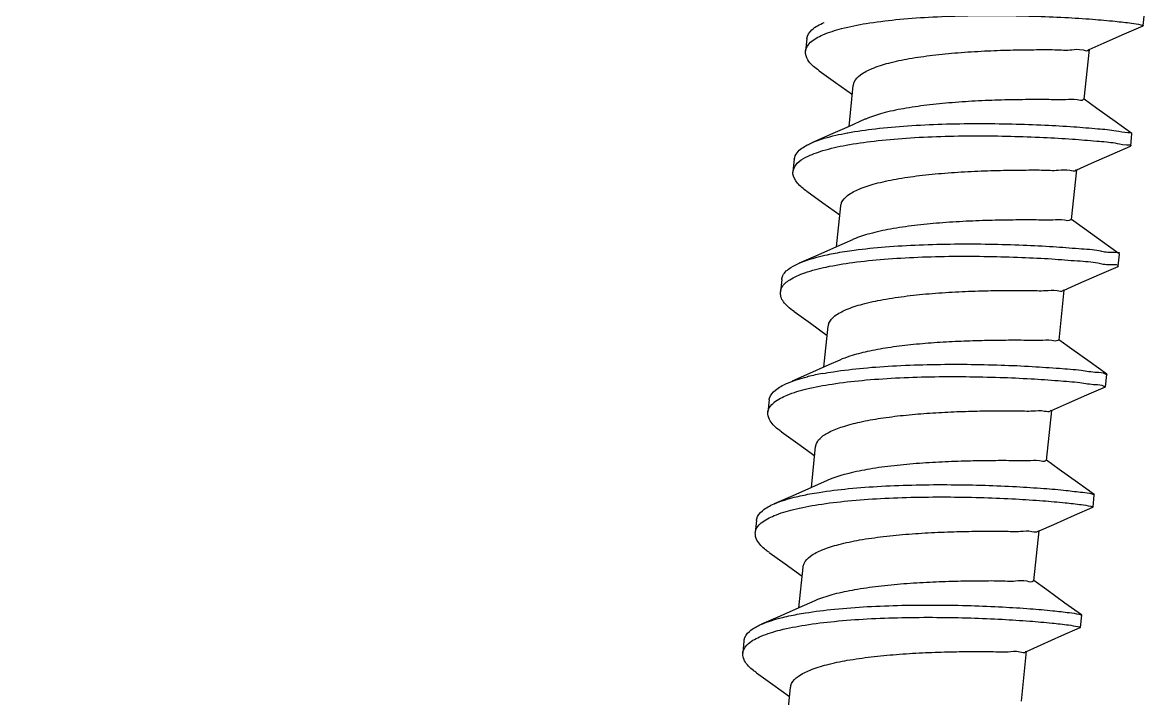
# Model space of a CAD drawing. Header units: millimetres. Extents: x -2947 to 97, y -3022 to 322.
# Drawn here: x -1537.6 to -1527.5, y -2117.62 to -2111.53 of the extents above; entities that cross this region are included whole.
import ezdxf

# ---------------------------------------------------------------- set-up
doc = ezdxf.new("R2010")
doc.units = ezdxf.units.MM
doc.layers.get('0').update_dxf_attribs({"linetype": 'CONTINUOUS'})

msp = doc.modelspace()

# ---------------------------------------------------------------- linework, layer by layer
at = {"color": 7}
for p, q in [((-1527.508549674008, -2111.556972634766), (-1527.496984466807, -2111.446147556166)), ((-1527.861064562807, -2111.712604771165), (-1527.676254559608, -2111.631037598866)), ((-1527.676254559608, -2111.631037598866), (-1527.509819043207, -2111.558143563066)), ((-1527.508549674008, -2111.556972634766), (-1527.509819043207, -2111.558143563066)), ((-1530.537322590807, -2111.676583392265), (-1530.548887798007, -2111.787408470866)), ((-1527.994832984507, -2111.772227601065), (-1527.861064562807, -2111.712604771165)), ((-1528.040279821207, -2112.220399177466), (-1527.993367459707, -2111.770855468466)), ((-1530.425111133907, -2111.964779881566), (-1530.278927221607, -2112.069309947666)), ((-1530.278927221607, -2112.069309947666), (-1530.127197812607, -2112.178455864066)), ((-1530.157062848307, -2112.464641391366), (-1530.118674469707, -2112.096779840066)), ((-1527.925527868508, -2112.302779146666), (-1528.041430600707, -2112.218753941665)), ((-1527.761519214407, -2112.420774849066), (-1527.925527868508, -2112.302779146666)), ((-1530.157062848307, -2112.464641391366), (-1530.325103565507, -2112.538817066265)), ((-1530.013650505907, -2112.400777429766), (-1530.157062848307, -2112.464641391366)), ((-1527.611066660907, -2112.528362839866), (-1527.761519214407, -2112.420774849066)), ((-1530.325103565507, -2112.538817066265), (-1530.492673351507, -2112.612211405666)), ((-1530.172695388108, -2112.522833910666), (-1530.169171836207, -2112.522183133566)), ((-1527.621631700207, -2112.640595625166), (-1527.610066493007, -2112.529770546666)), ((-1527.611066660907, -2112.528362839866), (-1527.610066493007, -2112.529770546666)), ((-1527.789336585807, -2112.714660589266), (-1527.622901069308, -2112.641766553566)), ((-1527.621631700207, -2112.640595625166), (-1527.622901069308, -2112.641766553566)), ((-1530.650404616907, -2112.760206382666), (-1530.661969824107, -2112.871031461265)), ((-1527.974146589007, -2112.796227761666), (-1527.789336585807, -2112.714660589266)), ((-1528.153361847407, -2113.304022167866), (-1528.106449485907, -2112.854478458966)), ((-1528.107915010708, -2112.855850591566), (-1527.974146589007, -2112.796227761666)), ((-1530.538193160007, -2113.048402872066), (-1530.392009247707, -2113.152932938166)), ((-1530.392009247707, -2113.152932938166), (-1530.240279838707, -2113.262078854465)), ((-1530.270144874407, -2113.548264381766), (-1530.231756495908, -2113.180402830466)), ((-1528.038609894707, -2113.386402137065), (-1528.154512626907, -2113.302376932066)), ((-1527.874601240507, -2113.504397839466), (-1528.038609894707, -2113.386402137065)), ((-1530.270144874407, -2113.548264381766), (-1530.438185591607, -2113.622440056666)), ((-1530.126732532008, -2113.484400420166), (-1530.270144874407, -2113.548264381766)), ((-1527.724148687008, -2113.611985830365), (-1527.874601240507, -2113.504397839466)), ((-1530.438185591607, -2113.622440056666), (-1530.605755377607, -2113.695834396066)), ((-1527.734713726308, -2113.724218615665), (-1527.723148519107, -2113.613393537065)), ((-1527.724148687008, -2113.611985830365), (-1527.723148519107, -2113.613393537065)), ((-1527.902418611907, -2113.798283579766), (-1527.735983095507, -2113.725389543966)), ((-1527.734713726308, -2113.724218615665), (-1527.735983095507, -2113.725389543966)), ((-1530.763486643107, -2113.843829373166), (-1530.775051850307, -2113.954654451666)), ((-1528.087228615108, -2113.879850752066), (-1527.902418611907, -2113.798283579766)), ((-1528.266443873607, -2114.387645158366), (-1528.219531512107, -2113.938101449366)), ((-1528.220997036807, -2113.939473581966), (-1528.087228615108, -2113.879850752066)), ((-1530.651275186207, -2114.132025862466), (-1530.505091273907, -2114.236555928565)), ((-1530.505091273907, -2114.236555928565), (-1530.353361864907, -2114.345701844966)), ((-1530.383223430007, -2114.631854114966), (-1530.344838522007, -2114.264025820866)), ((-1528.151691920807, -2114.470025127565), (-1528.267594653007, -2114.385999922566)), ((-1527.987683266708, -2114.588020829966), (-1528.151691920807, -2114.470025127565)), ((-1530.239829839407, -2114.568030257265), (-1530.338925788007, -2114.612251095866)), ((-1530.338925788007, -2114.612251095866), (-1530.541117640907, -2114.701601936265)), ((-1527.837230713207, -2114.695608820766), (-1527.987683266708, -2114.588020829966)), ((-1530.718818484808, -2114.779449124066), (-1530.702645974008, -2114.772612450765)), ((-1530.541139117408, -2114.701611377765), (-1530.668282892807, -2114.757361515965)), ((-1527.847795752507, -2114.807841606066), (-1527.836230545307, -2114.697016527566)), ((-1527.837230713207, -2114.695608820766), (-1527.836230545307, -2114.697016527566)), ((-1528.200310641307, -2114.963473742566), (-1528.015500638108, -2114.881906570165)), ((-1528.015500638108, -2114.881906570165), (-1527.849065121607, -2114.809012534466)), ((-1527.847795752507, -2114.807841606066), (-1527.849065121607, -2114.809012534466)), ((-1530.876568669207, -2114.927452363566), (-1530.888133876407, -2115.038277442166)), ((-1528.334079063007, -2115.023096572466), (-1528.200310641307, -2114.963473742566)), ((-1528.379525899707, -2115.471268148765), (-1528.332613538207, -2115.021724439865)), ((-1530.764357212307, -2115.215648852965), (-1530.618173300107, -2115.320178919066)), ((-1530.618173300107, -2115.320178919066), (-1530.466443891007, -2115.429324835366)), ((-1530.496308926708, -2115.715510362666), (-1530.457920548208, -2115.347648811366)), ((-1528.264773947007, -2115.553648117966), (-1528.380676679207, -2115.469622912966)), ((-1528.100765292907, -2115.671643820366), (-1528.264773947007, -2115.553648117966)), ((-1530.352896584307, -2115.651646401066), (-1530.496308926708, -2115.715510362666)), ((-1527.950312739407, -2115.779231811266), (-1528.100765292907, -2115.671643820366)), ((-1530.664349643907, -2115.789686037566), (-1530.831919430007, -2115.863080376966)), ((-1530.496308926708, -2115.715510362666), (-1530.664349643907, -2115.789686037566)), ((-1527.960877778607, -2115.891464596566), (-1527.949312571407, -2115.780639517966)), ((-1527.950312739407, -2115.779231811266), (-1527.949312571407, -2115.780639517966)), ((-1528.128582664207, -2115.965529560666), (-1527.962147147807, -2115.892635524866)), ((-1527.960877778607, -2115.891464596566), (-1527.962147147807, -2115.892635524866)), ((-1528.313392667407, -2116.047096732966), (-1528.128582664207, -2115.965529560666)), ((-1530.989650695407, -2116.011075354066), (-1531.001215902608, -2116.121900432566)), ((-1528.447161089107, -2116.106719562866), (-1528.313392667407, -2116.047096732966)), ((-1528.492607925908, -2116.554891139266), (-1528.445695564407, -2116.105347430266)), ((-1530.877439238507, -2116.299271843366), (-1530.731255326207, -2116.403801909466)), ((-1530.731255326207, -2116.403801909466), (-1530.579525917207, -2116.512947825766)), ((-1530.609390952907, -2116.799133353165), (-1530.571002574307, -2116.431271801765)), ((-1528.377855973107, -2116.637271108366), (-1528.493758705307, -2116.553245903466)), ((-1528.213847319008, -2116.755266810766), (-1528.377855973107, -2116.637271108366)), ((-1530.609390952907, -2116.799133353165), (-1530.777431670107, -2116.873309027966)), ((-1530.465978610507, -2116.735269391565), (-1530.609390952907, -2116.799133353165)), ((-1528.063394765507, -2116.862854801666), (-1528.213847319008, -2116.755266810766)), ((-1530.777431670107, -2116.873309027966), (-1530.945001456107, -2116.946703367365)), ((-1528.073959804807, -2116.975087586966), (-1528.062394597607, -2116.864262508366)), ((-1528.063394765507, -2116.862854801666), (-1528.062394597607, -2116.864262508366)), ((-1528.241664690407, -2117.049152551066), (-1528.075229174008, -2116.976258515366)), ((-1528.073959804807, -2116.975087586966), (-1528.075229174008, -2116.976258515366)), ((-1531.102732721507, -2117.094698344466), (-1531.114297928807, -2117.205523423066)), ((-1528.426474693607, -2117.130719723466), (-1528.241664690407, -2117.049152551066)), ((-1528.605689952007, -2117.638514129666), (-1528.558777590507, -2117.188970420666)), ((-1528.566791651507, -2117.191854935466), (-1528.565203399407, -2117.188493141366)), ((-1528.560243115307, -2117.190342553266), (-1528.426474693607, -2117.130719723466)), ((-1530.990521264607, -2117.382894833766), (-1530.844337352407, -2117.487424899866)), ((-1530.844337352407, -2117.487424899866), (-1530.692607943307, -2117.596570816266)), ((-1530.722472979008, -2117.882756343566), (-1530.684084600507, -2117.514894792266))]:
    msp.add_line(p, q, dxfattribs=at)
for centre, radius, start, end in [((-1528.012338776208, -2111.774077998566), 0.0132532221, 3.018811734096307, 6.045049656421148), ((-1530.048979477308, -2116.673196394366), 2.0132801566, 103.7002366945045, 103.983407617308), ((-1529.963836512308, -2117.035652297066), 2.3855910049, 100.4463929314079, 103.6251978118032), ((-1530.653992731407, -2115.165184311366), 0.2798922915, 129.2783124353639, 131.221615805191), ((-1530.766547045607, -2116.247371358366), 0.2791445677, 130.1737830455344, 131.3592257579529)]:
    msp.add_arc(centre, radius, start, end, dxfattribs=at)
for points, start_tangent, end_tangent in [([(-1534.537918929907, -2105.589584245766), (-1540.658606311707, -2107.741935405966), (-1546.413779267607, -2109.826896401666), (-1551.832826707107, -2111.847187021166), (-1556.927712520207, -2113.799928009265), (-1561.698811545908, -2115.677952114665), (-1566.160650434608, -2117.479761333966)], (-0.9449139665470171, -0.3273187984586015), (-0.9255994524081896, -0.3785044962766748)), ([(-1529.983942421907, -2106.396319878366), (-1546.532997073208, -2116.995493742265), (-1562.418049643507, -2127.987475151466), (-1578.119245452107, -2139.801493704365), (-1589.739481895607, -2149.282714383366)], (-0.8510359088527024, -0.525107495512352), (-0.763113408470115, -0.6462645942747623)), ([(-1548.718652170007, -2113.559308052566), (-1547.409305931407, -2112.932913384266), (-1546.191156319107, -2112.362798726166), (-1545.048728918108, -2111.838982394366), (-1543.966168244207, -2111.352239432966), (-1542.939410914207, -2110.899266556666), (-1541.983974081207, -2110.485445940466), (-1541.098133998107, -2110.108535160066), (-1540.276331201007, -2109.764866610966), (-1539.512729679308, -2109.450901651966), (-1538.801106972707, -2109.163165039566), (-1538.134891869407, -2108.898249365666), (-1537.507090116208, -2108.652781116866), (-1536.909939559308, -2108.423293580366), (-1536.335858395507, -2108.206606310466), (-1535.782894718907, -2108.001827076566), (-1535.257571235407, -2107.811180024366), (-1534.767628215908, -2107.637128426966), (-1534.322225224807, -2107.482374800466), (-1533.928397200807, -2107.348599126566), (-1533.578319913607, -2107.232362576366), (-1533.254077726808, -2107.127206204166), (-1532.937778579608, -2107.027218546466), (-1532.616891706607, -2106.928737732266), (-1532.292189714307, -2106.832569813366), (-1531.963845115107, -2106.739510854866), (-1531.626928460807, -2106.649325385166), (-1531.274850272807, -2106.562348973166), (-1530.899446412807, -2106.480767352966)], (0.90015154687181, 0.4355768504687638), (0.980890192987283, 0.1945621476581984)), ([(-1530.537271289307, -2111.676587958866), (-1530.536778761807, -2111.672302891666), (-1530.491682951607, -2111.596570781266), (-1530.381962355608, -2111.529629085466), (-1530.379579734808, -2111.528615772166)], (0.08866535472116828, 0.996061471432446), (0.9207682621918148, 0.3901099938994967)), ([(-1530.503248158907, -2111.707395859866), (-1530.393527562807, -2111.640454164066), (-1530.223901780507, -2111.583660540466), (-1530.001759819107, -2111.537920442966), (-1529.736830834607, -2111.503646774666), (-1529.440750595807, -2111.480741488166), (-1529.126542988507, -2111.468599954966), (-1528.808039663307, -2111.466137908066), (-1528.499263690507, -2111.471839757066), (-1528.213804684508, -2111.483826124166), (-1527.964213242907, -2111.499937589966), (-1527.761441685407, -2111.517830918666), (-1527.614356012507, -2111.535083473565), (-1527.529340831907, -2111.549301170966), (-1527.509980884107, -2111.558262314365)], (0.7232977067268554, 0.6905363331814423), (0.6694207231904783, -0.7428835005323089)), ([(-1530.548836496607, -2111.787413037466), (-1530.548343969007, -2111.783127970266), (-1530.503248158907, -2111.707395859866)], (0.08866535511007187, 0.9960614713978274), (0.7232977066748779, 0.6905363332358857)), ([(-1530.424992819607, -2111.964611356966), (-1530.440263395307, -2111.953652229166), (-1530.526975108907, -2111.865901132066), (-1530.548836496607, -2111.787413037466)], (-0.8184392221939807, 0.5745931078376348), (0.08866535506088521, 0.9960614714022058)), ([(-1530.117794250307, -2112.096915404866), (-1530.109962606507, -2112.065268781365), (-1530.053404337607, -2112.000476247265), (-1529.948476642008, -2111.943354333665), (-1529.800202538408, -2111.894555796166), (-1529.615307616407, -2111.854473265265), (-1529.404665166407, -2111.823475109966), (-1529.176956444808, -2111.800858331166), (-1528.938839888707, -2111.785661355666), (-1528.705814640707, -2111.777166921366), (-1528.494292528907, -2111.773883693066)], (0.09749373741988143, 0.9952361383932475), (0.9999770392072383, 0.006776507826698584)), ([(-1528.494292528907, -2111.773883693066), (-1528.305356108007, -2111.773875814566), (-1528.153061128507, -2111.775242787366), (-1528.049624727107, -2111.775753198966), (-1527.999103945607, -2111.773380033166)], (0.9999770392075408, 0.006776507782068044), (-0.05181633734012127, 0.9986566312725584)), ([(-1528.541204890407, -2112.223427401966), (-1528.755280384308, -2112.226774320966), (-1528.990689101307, -2112.235447956466), (-1529.229696927107, -2112.250871656166), (-1529.456853680407, -2112.273659800766), (-1529.667948982308, -2112.305041728166), (-1529.853838215207, -2112.345896212066), (-1530.000824142507, -2112.395182440866), (-1530.013665136507, -2112.400744511166)], (-0.999977039207251, -0.006776507824842723), (-0.9138097514399358, -0.4061425096850643)), ([(-1528.045411393707, -2112.218154253365), (-1528.048652381307, -2112.223332691065), (-1528.102982221607, -2112.225338693665), (-1528.207696997507, -2112.224707587166), (-1528.357496799008, -2112.223388914465), (-1528.541204890407, -2112.223427401966)], (-0.4010510110800928, -0.9160557223835432), (-0.9999770392066476, -0.006776507913878486)), ([(-1530.169171836207, -2112.522183133566), (-1529.919073229507, -2112.485216307766), (-1529.630751917008, -2112.459048407066), (-1529.320409594407, -2112.443870963866), (-1529.001705673307, -2112.438734992866), (-1528.688672162707, -2112.442244055266), (-1528.395088394907, -2112.452616484966), (-1528.133867011407, -2112.467764780666), (-1527.916478568508, -2112.485388625666), (-1527.752440402807, -2112.503077391566), (-1527.648892534208, -2112.518417557166), (-1527.610633704207, -2112.527837045066)], (0.9834718709390184, 0.1810609816379734), (0.7719668674026103, -0.6356627687953738)), ([(-1530.623441951307, -2112.796777818766), (-1530.544921986608, -2112.742531526565), (-1530.392051669607, -2112.682675334066), (-1530.184260595408, -2112.633658989266), (-1529.930638436708, -2112.596041386366), (-1529.642317124308, -2112.569873485666), (-1529.331974801707, -2112.554696042465), (-1529.013270880607, -2112.549560071466), (-1528.700237369907, -2112.553069133865), (-1528.406653602107, -2112.563441563566), (-1528.145432218607, -2112.578589859166), (-1527.928043775707, -2112.596213704166), (-1527.764005610007, -2112.613902470166), (-1527.660457741507, -2112.629242635766), (-1527.621844709607, -2112.639925334666), (-1527.622030267207, -2112.640104639666)], (0.6853091142767578, 0.7282523037307921), (-0.7763915357752502, -0.630250889072398)), ([(-1530.492537681807, -2112.612522660565), (-1530.380486462407, -2112.571850255566), (-1530.172695388108, -2112.522833910666)], (0.9167019849886101, 0.3995716089988655), (0.9832645640771427, 0.1821834159032774)), ([(-1530.649643098307, -2112.760315505366), (-1530.624663964607, -2112.701360564466), (-1530.533356779407, -2112.631706448065), (-1530.492537681807, -2112.612522660565)], (0.1418471400707577, 0.9898885739585779), (0.9167019850901502, 0.3995716087659109)), ([(-1530.661208305607, -2112.871140583866), (-1530.636229171807, -2112.812185643066), (-1530.623441951307, -2112.796777818766)], (0.1418471402470236, 0.9898885739333196), (0.685309113859945, 0.7282523041230264)), ([(-1530.230887379107, -2113.180475222666), (-1530.223902566707, -2113.150825317266), (-1530.169631093807, -2113.086491561366), (-1530.066993807207, -2113.029261722366), (-1529.920007879907, -2112.979975493566), (-1529.734118647008, -2112.939121009666), (-1529.523023345108, -2112.907739082266), (-1529.295866591707, -2112.884950937666), (-1529.056858766008, -2112.869527237965), (-1528.821450049007, -2112.860853602466), (-1528.607374555108, -2112.857506683466)], (0.09358326584334602, 0.9956114565201094), (0.9999770392072956, 0.006776507818241054)), ([(-1528.607374555108, -2112.857506683466), (-1528.423666463607, -2112.857468195965), (-1528.273866662207, -2112.858786868665), (-1528.169151886307, -2112.859417975166), (-1528.114822046007, -2112.857411972565)], (0.999977039206556, 0.006776507927397018), (0.6344591133591925, 0.7729564240469624)), ([(-1528.114822046007, -2112.857411972565), (-1528.112219922807, -2112.853542243166)], (0.6344591123341106, 0.7729564248883715), (0.4725626511138596, 0.8812970786132454)), ([(-1530.538314667007, -2113.048576229266), (-1530.621474825907, -2112.974602832966), (-1530.662074137108, -2112.890159158966), (-1530.661208305607, -2112.871140583866)], (-0.8188835957630073, 0.5739596297565255), (0.1418471399427403, 0.9898885739769222)), ([(-1528.654286916607, -2113.307050392465), (-1528.867916309007, -2113.310386140166), (-1529.102824974407, -2113.319024178866), (-1529.341408597207, -2113.334383764266), (-1529.568911284607, -2113.357157866966), (-1529.783454040007, -2113.389101576566), (-1529.970492188007, -2113.430486131766), (-1530.116745235107, -2113.480018545166), (-1530.126744542107, -2113.484373386365)], (-0.999977039206987, -0.006776507863778447), (-0.913872828927148, -0.4060005573255925)), ([(-1528.157939107507, -2113.301443424266), (-1528.162575200807, -2113.307064144566), (-1528.218312755708, -2113.308971567166), (-1528.323379210608, -2113.308303801566), (-1528.471277621207, -2113.307007928166), (-1528.654286916607, -2113.307050392465)], (-0.490631333751385, -0.8713672557201912), (-0.9999770392076258, -0.006776507769517231)), ([(-1530.282783125807, -2113.605887259566), (-1530.109942064807, -2113.578580626266), (-1529.830453425507, -2113.549111216666), (-1529.525133240807, -2113.530817491266), (-1529.207417133307, -2113.522889327865), (-1528.891293094307, -2113.524054709465), (-1528.590678171907, -2113.532636405665), (-1528.318798319607, -2113.546626710866), (-1528.087599040608, -2113.563776909466), (-1527.907213090107, -2113.581697478766), (-1527.785508953907, -2113.597964568366), (-1527.727181694607, -2113.609582728765)], (0.9831563973207214, 0.1827662397909965), (-0.6210159386970895, -0.7837979356212754)), ([(-1530.731579891208, -2113.875436238366), (-1530.691102459307, -2113.845438702366), (-1530.555550168607, -2113.782608184266), (-1530.362879811007, -2113.730362926366), (-1530.121507272007, -2113.689405704866), (-1529.842018632707, -2113.659936295166), (-1529.536698448107, -2113.641642569766), (-1529.218982340507, -2113.633714406466), (-1528.902858301507, -2113.634879788066), (-1528.602243379107, -2113.643461484166), (-1528.330363526807, -2113.657451789466), (-1528.099164247908, -2113.674601987966), (-1527.918778297307, -2113.692522557366), (-1527.797074161107, -2113.708789646866), (-1527.738939154307, -2113.720642405566)], (0.7381600473834073, 0.6746256328119513), (-0.6460315020647786, -0.7633107482145958)), ([(-1530.605760288307, -2113.695823208266), (-1530.543984961407, -2113.671783105766), (-1530.351314603707, -2113.619537847766), (-1530.282783125807, -2113.605887259566)], (0.9156776290284417, 0.4019135226598521), (0.9831563973271772, 0.1827662397562682)), ([(-1530.761921518108, -2113.843983364865), (-1530.752100801907, -2113.806854940566), (-1530.679537252107, -2113.734613623766), (-1530.605760288307, -2113.695823208266)], (0.09791662046933479, 0.995194621888535), (0.915677629035204, 0.4019135226444456)), ([(-1530.773486725307, -2113.954808443465), (-1530.763666009107, -2113.917680019165), (-1530.731579891208, -2113.875436238366)], (0.09791662005637533, 0.9951946219291659), (0.7381600473324774, 0.6746256328676777)), ([(-1530.651226873207, -2114.131958551066), (-1530.710514778807, -2114.083671473866), (-1530.770176956407, -2113.997738323166), (-1530.773486725307, -2113.954808443465)], (-0.8123987585173121, 0.5831022698974253), (0.09791662038602414, 0.9951946218967319)), ([(-1530.343981349507, -2114.264104666766), (-1530.337552078307, -2114.235784876466), (-1530.284014635807, -2114.171125053665), (-1530.182914899807, -2114.114097826666), (-1530.036661852707, -2114.064565413266), (-1529.849623704707, -2114.023180858066), (-1529.635080949307, -2113.991237148466), (-1529.407578261907, -2113.968463045766), (-1529.168994639107, -2113.953103460366), (-1528.934085973607, -2113.944465421666), (-1528.720456581207, -2113.941129673865)], (0.09042929597142696, 0.9959028780107586), (0.9999770392071006, 0.006776507847025143)), ([(-1528.720456581207, -2113.941129673865), (-1528.537447285908, -2113.941087209666), (-1528.389548875207, -2113.942383083066), (-1528.284482420407, -2113.943050848666), (-1528.228744865507, -2113.941143426066)], (0.9999770392069233, 0.006776507873189347), (0.7338788054156621, 0.6792804273359279)), ([(-1528.228744865507, -2113.941143426066), (-1528.224898146907, -2113.936776975465)], (0.7338788112826288, 0.6792804209973932), (0.5686165591397401, 0.8226027040267265)), ([(-1528.767368942707, -2114.390673382866), (-1528.962038786708, -2114.393551443965), (-1529.174573469807, -2114.400703531566), (-1529.391610711207, -2114.413217022866), (-1529.602583279007, -2114.431757320166), (-1529.806787272207, -2114.457818068566), (-1529.993140384407, -2114.491996323166), (-1530.149594539608, -2114.533737242466), (-1530.239844050408, -2114.567998658466)], (-0.9999770392070404, -0.00677650785592236), (-0.9120137509083973, -0.4101596252119361)), ([(-1528.270735494707, -2114.384952770965), (-1528.276169445907, -2114.390749196566), (-1528.332604679807, -2114.392598971765), (-1528.437132477207, -2114.391919866865), (-1528.584228924607, -2114.390631660466), (-1528.767368942707, -2114.390673382866)], (-0.5318851026460725, -0.8468165312410811), (-0.9999770392073409, -0.006776507811568797)), ([(-1530.396381121607, -2114.689602509966), (-1530.297582742607, -2114.672917879166), (-1530.027967189207, -2114.640120525666), (-1529.728807042407, -2114.618641906566), (-1529.413263429907, -2114.607813820266), (-1529.095227535707, -2114.606493471866), (-1528.788701601107, -2114.613114396266), (-1528.507174977507, -2114.625756261265), (-1528.263023033507, -2114.642230438066), (-1528.066955701808, -2114.660177528166), (-1527.927540239107, -2114.677172499266), (-1527.850819464308, -2114.690832745866), (-1527.840401455707, -2114.698513308365)], (0.9831796722669632, 0.1826409922252585), (0.6754685135557255, -0.7373888303973819)), ([(-1530.876000442707, -2114.927490579066), (-1530.873599747107, -2114.911727012466), (-1530.819676021407, -2114.837742449165), (-1530.718840476007, -2114.779397983766)], (0.06710244340204571, 0.9977460909918291), (0.918663292928639, 0.3950414588692046)), ([(-1530.714211181308, -2114.883437529365), (-1530.537374304707, -2114.828022878266), (-1530.309147949808, -2114.783742957766), (-1530.039532396507, -2114.750945604166), (-1529.740372249607, -2114.729466985166), (-1529.424828637107, -2114.718638898866), (-1529.106792742907, -2114.717318550466), (-1528.800266808408, -2114.723939474866), (-1528.518740184707, -2114.736581339766), (-1528.274588240708, -2114.753055516666), (-1528.078520909007, -2114.771002606766), (-1527.939105446307, -2114.787997577866), (-1527.862384671507, -2114.801657824466), (-1527.851607694608, -2114.809749338266), (-1527.851222942107, -2114.810250755366)], (0.925444410007515, 0.3788834174067831), (0.5750819576577532, -0.8180958024440208)), ([(-1530.702645974008, -2114.772612450765), (-1530.535470298007, -2114.719578297066)], (0.9254444100211057, 0.3788834173735868), (0.9703588836226857, 0.2416684443085924)), ([(-1530.831189158407, -2114.948525313966), (-1530.714211181308, -2114.883437529365)], (0.7738433640773797, 0.6333770187442894), (0.925444410085766, 0.3788834172156505)), ([(-1530.887560885807, -2115.038315983265), (-1530.885139021507, -2115.022457886166), (-1530.838434271308, -2114.954658746966)], (0.0671113732120549, 0.9977454903859964), (0.7519113484352595, 0.6592642293453133)), ([(-1530.764169490408, -2115.215385053166), (-1530.798022272107, -2115.189926002666), (-1530.873863764607, -2115.103581109166), (-1530.887560885807, -2115.038315983265)], (-0.8147641972276807, 0.5797924653838932), (0.06711137382529518, 0.997745490344748)), ([(-1530.334787088907, -2115.215885636466), (-1530.215764204307, -2115.167816523865), (-1530.059310049107, -2115.126075604666), (-1529.872956936807, -2115.091897350066), (-1529.668752943607, -2115.065836601666), (-1529.457780375908, -2115.047296304366), (-1529.240743134508, -2115.034782813066), (-1529.028208451407, -2115.027630725466), (-1528.833538607407, -2115.024752664366)], (0.8899938864343306, 0.4559724576216371), (0.9999770392072941, 0.006776507818486418)), ([(-1528.833538607407, -2115.024752664366), (-1528.650398589308, -2115.024710941966), (-1528.503302141907, -2115.025999148365), (-1528.398774344407, -2115.026678253265), (-1528.342339110608, -2115.024828478066)], (0.9999770392074396, 0.006776507796989606), (0.7765601899728332, 0.6300430710271775)), ([(-1528.342339110608, -2115.024828478066), (-1528.337760173207, -2115.020246712066)], (0.776560189168827, 0.6300430720181563), (0.6121689759649578, 0.7907269723906064)), ([(-1530.457743699807, -2115.347711849566), (-1530.456283591707, -2115.337364277366), (-1530.417964186607, -2115.273000646866), (-1530.334787088907, -2115.215885636466)], (0.08310331589118103, 0.996540936885129), (0.8899938865796505, 0.4559724573379935)), ([(-1528.880450968907, -2115.474296373266), (-1529.091341000707, -2115.477563929166), (-1529.319448576207, -2115.485804331965), (-1529.552091457108, -2115.500396734065), (-1529.780043968507, -2115.522596740166), (-1529.995516562907, -2115.553833723266), (-1530.183416045408, -2115.594190880965), (-1530.331570852407, -2115.642500406266), (-1530.352916929508, -2115.651600712466)], (-0.9999770392069376, -0.006776507871090612), (-0.9135214079728743, -0.4067906552211557)), ([(-1528.384545022207, -2115.468708345365), (-1528.388678462507, -2115.474302566966), (-1528.444159948607, -2115.476216289666), (-1528.547437970807, -2115.475571468865), (-1528.696116767007, -2115.474261471966), (-1528.880450968907, -2115.474296373266)], (-0.4560240992342081, -0.8899674268857424), (-0.9999770392065372, -0.006776507930164113)), ([(-1530.509586534907, -2115.773166587966), (-1530.426064598307, -2115.758942792266), (-1530.161002227207, -2115.725663398366), (-1529.866011319107, -2115.703546800866), (-1529.553858174907, -2115.691976666666), (-1529.238061453007, -2115.689874327366), (-1528.932299538607, -2115.695746065666), (-1528.649810911707, -2115.707748597166), (-1528.402813798907, -2115.723769876266), (-1528.201970551907, -2115.741521683466), (-1528.055920231307, -2115.758639936365), (-1527.970899888307, -2115.772788326766), (-1527.951483000707, -2115.780898130366)], (0.9833450192241168, 0.1817486538247849), (0.8183454492947935, -0.5747266529564318)), ([(-1530.831959750807, -2115.862985238966), (-1530.822400685907, -2115.859002964866), (-1530.649744136807, -2115.803511961566), (-1530.509586534907, -2115.773166587966)], (0.9207235841870123, 0.3902154296306357), (0.9833450192216049, 0.1817486538383752)), ([(-1530.989286314307, -2116.011101135366), (-1530.987592454607, -2115.998921872066), (-1530.936630831807, -2115.924569069766), (-1530.831959750807, -2115.862985238966)], (0.07057740823479888, 0.9975063054672177), (0.9207235842394149, 0.3902154295069902)), ([(-1530.946625475207, -2116.034079424966), (-1530.831335031307, -2115.968728263466), (-1530.657800767507, -2115.913459481066), (-1530.433455709007, -2115.869110018066), (-1530.167957638507, -2115.836038710566), (-1529.872766229008, -2115.814110579666), (-1529.560641280107, -2115.802702740466), (-1529.245084028907, -2115.800731675866), (-1528.939745996207, -2115.806700678466), (-1528.657831253207, -2115.818765383666), (-1528.411518278807, -2115.834814526066), (-1528.211426723907, -2115.852562380665), (-1528.066152428307, -2115.869648844566), (-1527.981891050807, -2115.883742773865), (-1527.962174290107, -2115.892635721466)], (0.7640046870186767, 0.6452106928852729), (0.6703121919182817, -0.7420792177158102)), ([(-1531.000768798807, -2116.121931247366), (-1530.998789287507, -2116.108234566966), (-1530.950999602807, -2116.037850610366)], (0.06875772637441069, 0.99763338710361), (0.7504907521570668, 0.6608809506459692)), ([(-1530.877255003707, -2116.299012411066), (-1530.908118582907, -2116.275988634466), (-1530.985707664607, -2116.189529807566), (-1531.000768798807, -2116.121931247366)], (-0.8153267390264725, 0.5790011300752863), (0.06875772655695668, 0.997633387091029)), ([(-1530.570048842707, -2116.431488964466), (-1530.562283090607, -2116.399744000866), (-1530.504106247407, -2116.333757178266), (-1530.397740517107, -2116.276579687766), (-1530.249585710108, -2116.228270162465), (-1530.061686227607, -2116.187913004766), (-1529.846213633208, -2116.156676021666), (-1529.618261121807, -2116.134476015566), (-1529.385618240907, -2116.119883613366), (-1529.157510665407, -2116.111643210666), (-1528.946620633507, -2116.108375654766)], (0.09485825798598747, 0.9954907889538024), (0.9999770392072038, 0.00677650783179186)), ([(-1528.946620633507, -2116.108375654766), (-1528.762286431707, -2116.108340753466), (-1528.613607635407, -2116.109650750366), (-1528.510329613207, -2116.110295571166), (-1528.454848127207, -2116.108381848466)], (0.9999770392072519, 0.006776507824699044), (0.69599605662901, 0.7180456038141784)), ([(-1528.454848127207, -2116.108381848466), (-1528.451437980608, -2116.104059346766)], (0.6959960570574895, 0.7180456033988566), (0.5281643610179424, 0.849142159918178)), ([(-1528.993532995007, -2116.557919363766), (-1529.203481499107, -2116.561163643466), (-1529.430357658408, -2116.569322682466), (-1529.664846020607, -2116.583994030566), (-1529.892751438407, -2116.606175313766), (-1530.106646123907, -2116.637114027666), (-1530.292297724807, -2116.676714489866), (-1530.441002267308, -2116.724633767066), (-1530.465996554507, -2116.735229173266)], (-0.9999770392069018, -0.006776507876364878), (-0.9132266835150038, -0.4074518677294129)), ([(-1528.498596725707, -2116.553113761266), (-1528.500621986807, -2116.557775653966), (-1528.554312970708, -2116.559825539266), (-1528.658015316307, -2116.559220182166), (-1528.808167607707, -2116.557890415966), (-1528.993532995007, -2116.557919363766)], (-0.2863041251881475, -0.9581387936516553), (-0.9999770392068253, -0.006776507887638211)), ([(-1530.622758544107, -2116.856808134065), (-1530.550367051507, -2116.844359829965), (-1530.286960399508, -2116.810562785166), (-1529.993068319907, -2116.787945155465), (-1529.681408943507, -2116.775912571866), (-1529.365479282807, -2116.773406638766), (-1529.058963550807, -2116.778951331666), (-1528.775133273307, -2116.790717703166), (-1528.526265492207, -2116.806604060366), (-1528.323104565207, -2116.824328098466), (-1528.174391155507, -2116.841526952666), (-1528.086479058607, -2116.855860780965), (-1528.064220829007, -2116.864120464066)], (0.9833899980825516, 0.1815051284983406), (0.8374193548459417, -0.546560906148077)), ([(-1531.062013404107, -2117.119640284466), (-1530.948414236107, -2117.054026725966), (-1530.776400796507, -2116.998465933266), (-1530.553339521008, -2116.953807632066), (-1530.288831981708, -2116.920424181266), (-1529.994294481008, -2116.898194268966), (-1529.682458187008, -2116.886508223965), (-1529.366811698007, -2116.884294710466), (-1529.061010442307, -2116.890067636566), (-1528.778278773007, -2116.901991223166), (-1528.530830938607, -2116.917960383365), (-1528.329336279807, -2116.935692894565), (-1528.182452071507, -2116.952829325566), (-1528.096444462807, -2116.967036344466), (-1528.074990283207, -2116.976020965666)], (0.7546135133895339, 0.6561695249018379), (0.6713249767243845, -0.7411631234930706)), ([(-1530.945014862007, -2116.946671721666), (-1530.942032594107, -2116.945414655366), (-1530.771906563907, -2116.889440575966), (-1530.622758544107, -2116.856808134065)], (0.920786051634831, 0.390068003192698), (0.9833899980561852, 0.1815051286411931)), ([(-1531.102540886508, -2117.094713202766), (-1531.101447833307, -2117.086131682266), (-1531.053452661208, -2117.011414158565), (-1530.945014862007, -2116.946671721666)], (0.0772219898485212, 0.9970139238164304), (0.9207860515763264, 0.3900680033308023)), ([(-1530.990344977207, -2117.382646069766), (-1531.018168177907, -2117.362053535766), (-1531.097502118207, -2117.275482463866), (-1531.113968002308, -2117.205547104566)], (-0.8159014294938962, 0.5781910215057103), (0.07159411128391946, 0.9974338490493823)), ([(-1531.113968002308, -2117.205547104566), (-1531.112389541507, -2117.194016720866), (-1531.062013404107, -2117.119640284466)], (0.07159411148816822, 0.9974338490347215), (0.7546135133814934, 0.6561695249110846)), ([(-1530.683118704707, -2117.515107781665), (-1530.674368043207, -2117.481235785865), (-1530.614732529207, -2117.415583297166), (-1530.507171932007, -2117.358713048466), (-1530.358467389507, -2117.310793771366), (-1530.172815788607, -2117.271193309166), (-1529.958921103108, -2117.240254595265), (-1529.731015685207, -2117.218073312066), (-1529.496527323007, -2117.203401963966), (-1529.269651163708, -2117.195242924966), (-1529.059702659707, -2117.191998645266)], (0.09982934583850478, 0.9950045737128329), (0.9999770392072235, 0.006776507828893948)), ([(-1529.059702659707, -2117.191998645266), (-1528.874337272408, -2117.191969697466), (-1528.724184981008, -2117.193299463665), (-1528.620482635407, -2117.193904820766), (-1528.566791651507, -2117.191854935466)], (0.9999770392068819, 0.00677650787930929), (0.5047021714933461, 0.8632935295077226))]:
    msp.add_spline(points, degree=3, dxfattribs=dict(at, start_tangent=start_tangent, end_tangent=end_tangent))

doc.saveas('drawing.dxf')
